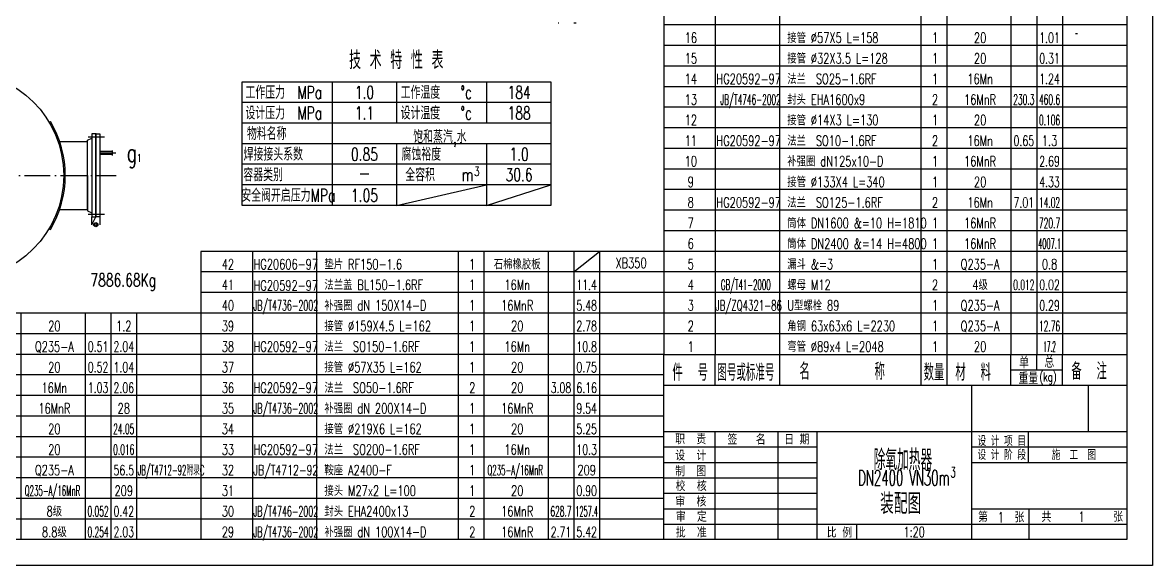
# Model space of a CAD drawing. Extents: x -2928 to 13872, y -4738 to 7142.
# Drawn here: x 5085 to 13872, y -4738 to -520 of the extents above; entities that cross this region are included whole.
import ezdxf
from ezdxf.enums import TextEntityAlignment as Align

# ---------------------------------------------------------------- set-up
doc = ezdxf.new("R2010")
doc.units = 0
doc.header["$LTSCALE"] = 20
for name, pattern in [('DASHDOT-M', [36, 30, -3, 0, -3]), ('DASHDOT-S', [14, 10, -2, 0, -2]), ('HIDDEN-L', [13, 10, -3])]:
    doc.linetypes.add(name, pattern=pattern)
doc.layers.get('0').update_dxf_attribs({"linetype": 'CONTINUOUS'})
for name, color, linetype in [('CDR_DEFSET', 7, 'CONTINUOUS'), ('CDR_DWG1', 4, 'CONTINUOUS'), ('CDR_DWG2', 2, 'CONTINUOUS'), ('CDR_DWG3', 1, 'DASHDOT-M'), ('CDR_TEXT', 7, 'CONTINUOUS')]:
    doc.layers.add(name, color=color, linetype=linetype)
doc.styles.add('HZ', font='ROMANS.shx', dxfattribs={"width": 0.7, "height": 80, "bigfont": 'HZ.shx'})
doc.styles.add('ROMANC', font='romanc', dxfattribs={"bigfont": 'hz'})

# ---------------------------------------------------------------- blocks, each defined once
blk = doc.blocks.new('MLR')
at = {"color": 4}
for p, q in [((0, 0), (0, 12)), ((20, 0), (20, 12)), ((135, 0), (135, 12)), ((155, 0), (155, 12))]:
    blk.add_line(p, q, dxfattribs=at)
for p, q in [((0, 12), (180, 12)), ((145, 6), (145, 12)), ((135, 6), (155, 6))]:
    blk.add_line(p, q)
at = {"layer": 'CDR_DWG1'}
for p, q in [((45, 12), (45, 0)), ((100, 12), (100, 0.21)), ((110, 12), (110, 0.21)), ((180, 12), (180, 0.21))]:
    blk.add_line(p, q, dxfattribs=at)
at = {"style": 'HZ'}
for s, height, width, p in [('件  号', 6.5, 0.65, (3.33, 1.69)), ('图号或标准号', 6.5, 0.6, (20.8, 1.69)), ('名        称', 6.5, 0.65, (52.74, 2.1)), ('数量', 6.5, 0.65, (101.06, 1.77)), ('材  料', 6.5, 0.65, (113.37, 1.77)), ('单', 4.5, 0.7, (138.18, 6.6)), ('总', 4.5, 0.7, (148.03, 6.75)), ('备  注', 6.5, 0.65, (158.47, 2.2))]:
    blk.add_text(s, height=height, dxfattribs=dict(at, width=width)).set_placement(p)
at = {"linetype": 'HIDDEN-L', "style": 'HZ', "width": 0.7}
for s, height, p in [('重量', 4.5, (137.97, 0.46)), ('(kg)', 3.5, (146.07, 1.5))]:
    blk.add_text(s, height=height, dxfattribs=at).set_placement(p)
blk = doc.blocks.new('MLF')
blk.add_line((180, 8), (0, 8))
at = {"color": 4}
for p, q in [((0, 8), (0, 0)), ((20, 8), (20, 0)), ((45, 8), (45, 0)), ((100, 8), (100, 0)), ((110, 8), (110, 0)), ((135, 8), (135, 0)), ((145, 8), (145, 0)), ((155, 8), (155, 0))]:
    blk.add_line(p, q, dxfattribs=at)

msp = doc.modelspace()

# ---------------------------------------------------------------- linework, layer by layer
at = {"color": 4, "linetype": 'CONTINUOUS'}
for p, q in [((6793.2, -981.6), (9193.2, -981.6)), ((6793.2, -1941.6), (6793.2, -981.6)), ((9193.2, -981.6), (9193.2, -1941.6)), ((10071.6, -3338.2), (13671.6, -3338.2)), ((10071.6, -4538.2), (10071.6, -3338.2))]:
    msp.add_line(p, q, dxfattribs=at)
for p, q in [((7493.2, -981.6), (7493.2, -1941.6)), ((7993.2, -981.6), (7993.2, -1301.6)), ((8693.2, -981.6), (8693.2, -1301.6)), ((9193.2, -1141.6), (6793.2, -1141.6)), ((9193.2, -1301.6), (6793.2, -1301.6)), ((9193.2, -1461.6), (6793.2, -1461.6)), ((7993.2, -1461.6), (7993.2, -1941.6)), ((8693.2, -1461.6), (8693.2, -1941.6)), ((9193.2, -1621.6), (6793.2, -1621.6)), ((9193.2, -1781.6), (6793.2, -1781.6)), ((9193.2, -1941.6), (6793.2, -1941.6)), ((12466.4, -4538.2), (12466.4, -3338.2)), ((13371.6, -3338.2), (13371.6, -3698.2)), ((10071.6, -3698.2), (13671.6, -3698.2)), ((10471.2, -4538.2), (10471.2, -3698.2)), ((10962.2, -4538.2), (10962.2, -3698.2)), ((11264.3, -4538.2), (11264.3, -3698.2)), ((12906.9, -3938.2), (12906.9, -3698.2)), ((10071.6, -3818.2), (11264.3, -3818.2)), ((12466.4, -3818.2), (13671.6, -3818.2)), ((10071.6, -3938.2), (11264.3, -3938.2)), ((12466.4, -3938.2), (13671.6, -3938.2)), ((10071.6, -4058.2), (11264.3, -4058.2)), ((10071.6, -4178.2), (11264.3, -4178.2)), ((10071.6, -4298.2), (11264.3, -4298.2)), ((12466.4, -4298.2), (13671.6, -4298.2)), ((12913.2, -4538.2), (12913.2, -4298.2)), ((10071.6, -4418.2), (11071.6, -4418.2)), ((11071.6, -4418.2), (12271.6, -4418.2)), ((11572.6, -4538.2), (11572.6, -4418.2)), ((12271.6, -4418.2), (13671.6, -4418.2))]:
    msp.add_line(p, q)
at = {"layer": 'CDR_DEFSET', "linetype": 'DASHDOT-S'}
for p, q in [((9251, -522.6), (9255, -522.6)), ((8261.4, -1034.6), (8261.4, -1040.6)), ((5404.5, -1708.2), (5414.5, -1708.2)), ((5404.5, -1708.2), (5414.5, -1708.2))]:
    msp.add_line(p, q, dxfattribs=at)
at = {"layer": 'CDR_DEFSET'}
for p, q in [((9251, -522.6), (9255, -522.6)), ((9371, -522.6), (9391, -522.6)), ((13288.7, -608.4), (13272.7, -608.4)), ((8261.4, -1184.6), (8261.4, -1208.6))]:
    msp.add_line(p, q, dxfattribs=at)
at = {"layer": 'CDR_DWG1'}
for p, q in [((5290, -1293.6), (5300.8, -1288.2)), ((5654.5, -1385.7), (5622.5, -1385.7)), ((5622.5, -1385.7), (5622.5, -2030.7)), ((5654.5, -2030.7), (5654.5, -1385.7)), ((5657.5, -1385.7), (5654.5, -1385.7)), ((5657.5, -2030.7), (5657.5, -1385.7)), ((5657.5, -1385.7), (5685.5, -1385.7)), ((5685.5, -1385.7), (5685.5, -2030.7)), ((5372.5, -1443.2), (5590.5, -1443.2)), ((5590.5, -1433.2), (5622.5, -1417.2)), ((5590.5, -1708.2), (5590.5, -1433.2)), ((5590.5, -1973.2), (5590.5, -1443.2)), ((5782.5, -1523.2), (5685.5, -1523.2)), ((5685.5, -1543.2), (5782.5, -1543.2)), ((5590.5, -1708.2), (5590.5, -1983.2)), ((5372.5, -1973.2), (5590.5, -1973.2)), ((5590.5, -1983.2), (5622.5, -1999.2)), ((5622.5, -2030.7), (5654.5, -2030.7)), ((5622.5, -2090.7), (5622.5, -2030.7)), ((5622.5, -2090.7), (5654, -2030.7)), ((5654.5, -2030.7), (5657.5, -2030.7)), ((5685.5, -2030.7), (5657.5, -2030.7)), ((5685.5, -2030.7), (5685.5, -2090.7)), ((5290, -2122.9), (5300.8, -2128.2))]:
    msp.add_line(p, q, dxfattribs=at)
for centre, radius in [((4596.5, -1708.2), 808), ((5654, -2090.7), 16), ((5654, -2090.7), 8)]:
    msp.add_circle(centre, radius, dxfattribs=at)
msp.add_arc((4596.5, -1708.2), 820, 329.18984, 30.81016, dxfattribs=at)
at = {"layer": 'CDR_DWG3', "linetype": 'DASHDOT-S'}
for p, q in [((5594.5, -1408.2), (5722.5, -1408.2)), ((5685.5, -1533.2), (5810.5, -1533.2)), ((5782.5, -1553.2), (5782.5, -1513.2)), ((3419.6, -1708.2), (5813.4, -1708.2)), ((5594.5, -2008.2), (5722.5, -2008.2))]:
    msp.add_line(p, q, dxfattribs=at)
at = {"layer": 'CDR_TEXT', "color": 4}
for p, q in [((13671.6, 6941.8), (13671.6, -4538.2)), ((13671.6, -4538.2), (-2428.4, -4538.2))]:
    msp.add_line(p, q, dxfattribs=at)
at = {"layer": 'CDR_TEXT'}
for p, q in [((7993.2, -1941.6), (8693.2, -1781.6)), ((8693.2, -1941.6), (9193.2, -1781.6)), ((9371.6, -2458.2), (9571.6, -2298.2))]:
    msp.add_line(p, q, dxfattribs=at)
msp.add_lwpolyline([(-2928.4, -4738.2), (-2928.4, 7141.8), (13871.6, 7141.8), (13871.6, -4738.2)], close=True, dxfattribs=at)

# ---------------------------------------------------------------- block references
at = {"xscale": 20, "yscale": 20, "zscale": 20}
for name, p in [('MLF', (10071.6, -538.2)), ('MLF', (10071.6, -698.2)), ('MLF', (10071.6, -858.2)), ('MLF', (10071.6, -1018.2)), ('MLF', (10071.6, -1178.2)), ('MLF', (10071.6, -1338.2)), ('MLF', (10071.6, -1498.2)), ('MLF', (10071.6, -1658.2)), ('MLF', (10071.6, -1818.2)), ('MLF', (10071.6, -1978.2)), ('MLF', (10071.6, -2138.2)), ('MLF', (10071.6, -2298.2)), ('MLF', (6471.6, -2458.2)), ('MLF', (10071.6, -2458.2)), ('MLF', (6471.6, -2618.2)), ('MLF', (10071.6, -2618.2)), ('MLF', (6471.6, -2778.2)), ('MLF', (10071.6, -2778.2)), ('MLF', (2871.6, -2938.2)), ('MLF', (6471.6, -2938.2)), ('MLF', (10071.6, -2938.2)), ('MLF', (2871.6, -3098.2)), ('MLF', (6471.6, -3098.2)), ('MLF', (10071.6, -3098.2)), ('MLF', (2871.6, -3258.2)), ('MLF', (6471.6, -3258.2)), ('MLR', (10071.6, -3338.2)), ('MLF', (2871.6, -3418.2)), ('MLF', (6471.6, -3418.2)), ('MLF', (2871.6, -3578.2)), ('MLF', (6471.6, -3578.2)), ('MLF', (2871.6, -3738.2)), ('MLF', (6471.6, -3738.2)), ('MLF', (2871.6, -3898.2)), ('MLF', (6471.6, -3898.2)), ('MLF', (2871.6, -4058.2)), ('MLF', (6471.6, -4058.2)), ('MLF', (2871.6, -4218.2)), ('MLF', (6471.6, -4218.2)), ('MLF', (2871.6, -4378.2)), ('MLF', (6471.6, -4378.2)), ('MLF', (2871.6, -4538.2)), ('MLF', (6471.6, -4538.2))]:
    msp.add_blockref(name, p, dxfattribs=at)

# ---------------------------------------------------------------- texts
at = {"color": 7, "linetype": 'CONTINUOUS', "style": 'HZ', "width": 0.7}
for s, height, p in [('技 术 特 性 表', 140, (7990.5, -881.4)), ('工作压力  MPa', 100, (7115.7, -1113)), ('工作温度   %%dc', 100, (8302.2, -1113)), ('184', 100, (8945.9, -1113)), ('设计压力  MPa', 100, (7115.7, -1273)), ('设计温度   %%dc', 100, (8302.2, -1273)), ('188', 100, (8945.9, -1273)), ('物料名称  ', 100, (7031.3, -1433)), ('焊接接头系数', 100, (7034.2, -1593)), ('腐蚀裕度', 100, (8185.7, -1593)), ('1.0', 100, (8945.9, -1593)), ('容器类别', 100, (6955.5, -1753)), ('全容积    m', 100, (8325.5, -1753)), ('30.6', 100, (8945.9, -1753)), ('安全阀开启压力MPa', 100, (7150.7, -1913))]:
    msp.add_text(s, height=height, dxfattribs=at).set_placement(p, align=Align.CENTER)
at = {"style": 'HZ', "width": 0.7}
for s, p in [('1.0', (7743.4, -1113)), ('1.1', (7743.4, -1273)), ('饱和蒸汽,水', (8330.3, -1457.2)), ('0.85', (7743.4, -1593)), ('一', (7743.4, -1753)), ('1.05', (7743.4, -1913))]:
    msp.add_text(s, height=100, dxfattribs=at).set_placement(p, align=Align.CENTER)
at = {"color": 7, "linetype": 'CONTINUOUS', "style": 'HZ', "width": 0.7}
msp.add_text('3', height=70, dxfattribs=at).set_placement((8596.4, -1712.3))
at = {"style": 'HZ', "width": 0.7}
msp.add_text('7886.68Kg', height=100, dxfattribs=at).set_placement((5612.2, -2571.1))
at = {"linetype": 'CONTINUOUS', "style": 'HZ'}
for s, width, p in [('职  责', 0.8, (10159.8, -3796.6)), ('签   名', 0.8, (10567.1, -3799)), ('日 期', 0.8, (11007.2, -3799)), ('设 计 项 目', 0.65, (12511.2, -3810.9)), ('设  计', 0.8, (10160.4, -3923.7)), ('设 计 阶 段', 0.65, (12511.2, -3918.2)), ('施  工  图', 0.65, (13087.7, -3918.2)), ('制  图', 0.8, (10159.5, -4046.1)), ('校  核', 0.8, (10163.6, -4161.5)), ('审  核', 0.8, (10161.3, -4281.6)), ('审  定', 0.8, (10165.3, -4399.3)), ('第', 0.8, (12515.5, -4401.5)), ('张', 0.8, (12799.4, -4403.5)), ('共', 0.8, (13008.4, -4401.4)), ('张', 0.8, (13566.9, -4399.4)), ('批  准', 0.8, (10164.5, -4521.8)), ('比 例', 0.8, (11339.3, -4522.2))]:
    msp.add_text(s, height=80, dxfattribs=dict(at, width=width)).set_placement(p)
at = {"layer": 'CDR_DWG2', "style": 'HZ'}
for s, height, width, p in [('除氧加热器', 160, 0.6, (11931.6, -3998.2)), ('DN2400 VN30m', 120, 0.555556, (11938.3, -4118.2)), ('3', 80, 0.625, (12321.2, -4054.1)), ('装配图', 160, 0.7, (11913.6, -4338.2)), ('1', 80, 0.625, (12693.1, -4404.9)), ('1', 80, 0.625, (13321.8, -4399.6)), ('1:20', 80, 0.6875, (12019.1, -4518.2))]:
    msp.add_text(s, height=height, dxfattribs=dict(at, width=width)).set_placement(p, align=Align.CENTER)
at = {"layer": 'CDR_TEXT', "style": 'HZ'}
for s, width, p in [('16', 0.7, (10281.6, -678.2)), ('1', 0.7, (12181.6, -678.2)), ('20', 0.7, (12531.6, -678.2)), ('1.01', 0.666667, (13071.6, -678.2)), ('15', 0.7, (10281.6, -838.2)), ('1', 0.7, (12181.6, -838.2)), ('20', 0.7, (12531.6, -838.2)), ('0.31', 0.666667, (13071.6, -838.2)), ('14', 0.7, (10281.6, -998.2)), ('HG20592-97', 0.7, (10731.6, -998.2)), ('1', 0.7, (12181.6, -998.2)), ('16Mn', 0.7, (12531.6, -998.2)), ('1.24', 0.666667, (13071.6, -998.2)), ('13', 0.7, (10281.6, -1158.2)), (' JB/T4746-2002', 0.52381, (10731.6, -1158.2)), ('2', 0.7, (12181.6, -1158.2)), ('16MnR', 0.7, (12531.6, -1158.2)), ('230.3', 0.533333, (12871.6, -1158.2)), ('460.6', 0.533333, (13071.6, -1158.2)), ('12', 0.7, (10281.6, -1318.2)), ('1', 0.7, (12181.6, -1318.2)), ('20', 0.7, (12531.6, -1318.2)), ('0.106', 0.533333, (13071.6, -1318.2)), ('11', 0.7, (10281.6, -1478.2)), ('HG20592-97', 0.7, (10731.6, -1478.2)), ('2', 0.7, (12181.6, -1478.2)), ('16Mn', 0.7, (12531.6, -1478.2)), ('0.65', 0.666667, (12871.6, -1478.2)), ('1.3', 0.7, (13071.6, -1478.2)), ('10', 0.7, (10281.6, -1638.2)), ('1', 0.7, (12181.6, -1638.2)), ('16MnR', 0.7, (12531.6, -1638.2)), ('2.69', 0.666667, (13071.6, -1638.2)), ('9', 0.7, (10281.6, -1798.2)), ('1', 0.7, (12181.6, -1798.2)), ('20', 0.7, (12531.6, -1798.2)), ('4.33', 0.666667, (13071.6, -1798.2)), ('8', 0.7, (10281.6, -1958.2)), ('HG20592-97', 0.7, (10731.6, -1958.2)), ('2', 0.7, (12181.6, -1958.2)), ('16Mn', 0.7, (12531.6, -1958.2)), ('7.01', 0.666667, (12871.6, -1958.2)), ('14.02', 0.533333, (13071.6, -1958.2)), ('7', 0.7, (10281.6, -2118.2)), ('1', 0.7, (12181.6, -2118.2)), ('16MnR', 0.7, (12531.6, -2118.2)), ('720.7', 0.533333, (13071.6, -2118.2)), ('6', 0.7, (10281.6, -2278.2)), ('1', 0.7, (12181.6, -2278.2)), ('16MnR', 0.7, (12531.6, -2278.2)), ('4007.1', 0.444444, (13071.6, -2278.2)), ('42', 0.7, (6681.6, -2438.2)), ('HG20606-97', 0.7, (7131.6, -2438.2)), ('1', 0.7, (8581.6, -2438.2)), ('石棉橡胶板', 0.7, (8931.6, -2438.2)), ('XB350', 0.7, (9816.6, -2427.9)), ('5', 0.7, (10281.6, -2438.2)), ('1', 0.7, (12181.6, -2438.2)), ('Q235-A', 0.7, (12531.6, -2438.2)), ('0.8', 0.7, (13071.6, -2438.2)), ('41', 0.7, (6681.6, -2598.2)), ('HG20592-97', 0.7, (7131.6, -2603.3)), ('1', 0.7, (8581.6, -2598.2)), ('16Mn', 0.7, (8931.6, -2598.2)), ('11.4', 0.666667, (9471.6, -2598.2)), ('4', 0.7, (10281.6, -2598.2)), ('2', 0.7, (12181.6, -2598.2)), ('4级', 0.7, (12531.6, -2598.2)), ('0.012', 0.533333, (12871.6, -2598.2)), ('0.02', 0.666667, (13071.6, -2598.2)), ('40', 0.7, (6681.6, -2758.2)), ('JB/T4736-2002', 0.564103, (7131.6, -2758.2)), ('1', 0.7, (8581.6, -2758.2)), ('16MnR', 0.7, (8931.6, -2758.2)), ('5.48', 0.666667, (9471.6, -2758.2)), ('3', 0.7, (10281.6, -2758.2)), ('JB/ZQ4321-86', 0.611111, (10731.6, -2758.2)), ('1', 0.7, (12181.6, -2758.2)), ('Q235-A', 0.7, (12531.6, -2758.2)), ('0.29', 0.666667, (13071.6, -2758.2)), ('20', 0.7, (5331.6, -2918.2)), ('1.2', 0.7, (5871.6, -2918.2)), ('39', 0.7, (6681.6, -2918.2)), ('1', 0.7, (8581.6, -2918.2)), ('20', 0.7, (8931.6, -2918.2)), ('2.78', 0.666667, (9471.6, -2918.2)), ('2', 0.7, (10281.6, -2918.2)), ('1', 0.7, (12181.6, -2918.2)), ('Q235-A', 0.7, (12531.6, -2918.2)), ('12.76', 0.533333, (13071.6, -2918.2)), ('Q235-A', 0.7, (5331.6, -3078.2)), ('0.51', 0.666667, (5671.6, -3078.2)), ('2.04', 0.666667, (5871.6, -3078.2)), ('38', 0.7, (6681.6, -3078.2)), ('HG20592-97', 0.7, (7131.6, -3078.2)), ('1', 0.7, (8581.6, -3078.2)), ('16Mn', 0.7, (8931.6, -3078.2)), ('10.8', 0.666667, (9471.6, -3078.2)), ('1', 0.7, (10281.6, -3078.2)), ('1', 0.7, (12181.6, -3078.2)), ('20', 0.7, (12531.6, -3078.2)), ('17.2', 0.333333, (13071.6, -3078.2)), ('20', 0.7, (5331.6, -3238.2)), ('0.52', 0.666667, (5671.6, -3238.2)), ('1.04', 0.666667, (5871.6, -3238.2)), ('37', 0.7, (6681.6, -3238.2)), ('1', 0.7, (8581.6, -3238.2)), ('20', 0.7, (8931.6, -3238.2)), ('0.75', 0.666667, (9471.6, -3238.2)), ('16Mn', 0.7, (5331.6, -3398.2)), ('1.03', 0.666667, (5671.6, -3398.2)), ('2.06', 0.666667, (5871.6, -3398.2)), ('36', 0.7, (6681.6, -3398.2)), ('HG20592-97', 0.7, (7131.6, -3398.2)), ('2', 0.7, (8581.6, -3398.2)), ('20', 0.7, (8931.6, -3398.2)), ('3.08', 0.666667, (9271.6, -3398.2)), ('6.16', 0.666667, (9471.6, -3398.2)), ('16MnR', 0.7, (5331.6, -3558.2)), ('28', 0.7, (5871.6, -3558.2)), ('35', 0.7, (6681.6, -3558.2)), ('JB/T4736-2002', 0.564103, (7131.6, -3558.2)), ('1', 0.7, (8581.6, -3558.2)), ('16MnR', 0.7, (8931.6, -3558.2)), ('9.54', 0.666667, (9471.6, -3558.2)), ('20', 0.7, (5331.6, -3718.2)), ('24.05', 0.533333, (5871.6, -3718.2)), ('34', 0.7, (6681.6, -3718.2)), ('1', 0.7, (8581.6, -3718.2)), ('20', 0.7, (8931.6, -3718.2)), ('5.25', 0.666667, (9471.6, -3718.2)), ('20', 0.7, (5331.6, -3878.2)), ('0.016', 0.533333, (5871.6, -3878.2)), ('33', 0.7, (6681.6, -3878.2)), ('HG20592-97', 0.7, (7131.6, -3878.2)), ('1', 0.7, (8581.6, -3878.2)), ('16Mn', 0.7, (8931.6, -3878.2)), ('10.3', 0.666667, (9471.6, -3878.2)), ('JB/T4712-92', 0.666667, (7131.6, -4038.2)), ('Q235-A', 0.7, (5331.6, -4038.2)), ('56.5', 0.666667, (5871.6, -4038.2)), ('32', 0.7, (6681.6, -4038.2)), ('1', 0.7, (8581.6, -4038.2)), ('209', 0.7, (9471.6, -4038.2)), ('209', 0.7, (5871.6, -4198.2)), ('31', 0.7, (6681.6, -4198.2)), ('1', 0.7, (8581.6, -4198.2)), ('20', 0.7, (8931.6, -4198.2)), ('0.90', 0.666667, (9471.6, -4198.2)), ('8级', 0.7, (5331.6, -4358.2)), ('0.052', 0.533333, (5671.6, -4358.2)), ('0.42', 0.666667, (5871.6, -4358.2)), ('30', 0.7, (6681.6, -4358.2)), ('JB/T4746-2002', 0.564103, (7131.6, -4358.2)), ('2', 0.7, (8581.6, -4358.2)), ('16MnR', 0.7, (8931.6, -4358.2)), ('628.7', 0.533333, (9271.6, -4358.2)), ('1257.4', 0.444444, (9471.6, -4358.2)), ('8.8级', 0.7, (5331.6, -4518.2)), ('0.254', 0.533333, (5671.6, -4518.2)), ('2.03', 0.666667, (5871.6, -4518.2)), ('29', 0.7, (6681.6, -4518.2)), ('JB/T4736-2002', 0.564103, (7131.6, -4518.2)), ('2', 0.7, (8581.6, -4518.2)), ('16MnR', 0.7, (8931.6, -4518.2)), ('2.71', 0.666667, (9271.6, -4518.2)), ('5.42', 0.666667, (9471.6, -4518.2))]:
    msp.add_text(s, height=80, dxfattribs=dict(at, width=width)).set_placement(p, align=Align.CENTER)
at = {"layer": 'CDR_TEXT'}
for s, height, style, width, p in [('接管 %%C57X5 L=158      ', 80, 'HZ', 0.7, (11031.6, -678.2)), ('接管 %%C32X3.5 L=128    ', 80, 'HZ', 0.7, (11031.6, -838.2)), ('法兰  SO25-1.6RF        ', 80, 'HZ', 0.7, (11031.6, -998.2)), ('封头 EHA1600x9         ', 80, 'HZ', 0.7, (11031.6, -1158.2)), ('接管 %%C14X3 L=130      ', 80, 'HZ', 0.7, (11031.6, -1318.2)), ('法兰  SO10-1.6RF        ', 80, 'HZ', 0.7, (11031.6, -1478.2)), ('g', 140, 'ROMANC', 0.7, (5894.6, -1602.1)), ('1', 60, 'ROMANC', 0.7, (5974.6, -1602.1)), ('补强圈 dN125x10-D        ', 80, 'HZ', 0.7, (11031.6, -1638.2)), ('接管 %%C133X4 L=340     ', 80, 'HZ', 0.7, (11031.6, -1798.2)), ('法兰  SO125-1.6RF       ', 80, 'HZ', 0.7, (11031.6, -1958.2)), ('筒体 DN1600 &=10 H=1810  ', 80, 'HZ', 0.7, (11031.6, -2118.2)), ('筒体 DN2400 &=14 H=4800 ', 80, 'HZ', 0.7, (11031.6, -2278.2)), ('垫片 RF150-1.6          ', 80, 'HZ', 0.7, (7431.6, -2438.2)), ('漏斗 &=3                ', 80, 'HZ', 0.7, (11031.6, -2438.2)), ('法兰盖 BL150-1.6RF      ', 80, 'HZ', 0.7, (7431.6, -2598.2)), ('GB/T41-2000', 80, 'HZ', 0.5, (10515.3, -2597.6)), ('螺母 M12                ', 80, 'HZ', 0.7, (11031.6, -2598.2)), ('补强圈 dN 150X14-D      ', 80, 'HZ', 0.7, (7431.6, -2758.2)), ('U型螺栓 89              ', 80, 'HZ', 0.7, (11031.6, -2758.2)), ('接管 %%C159X4.5 L=162   ', 80, 'HZ', 0.7, (7431.6, -2918.2)), ('角钢 63x63x6 L=2230    ', 80, 'HZ', 0.7, (11031.6, -2918.2)), ('法兰  SO150-1.6RF       ', 80, 'HZ', 0.7, (7431.6, -3078.2)), ('弯管 %%C89x4 L=2048        ', 80, 'HZ', 0.7, (11031.6, -3078.2)), ('接管 %%C57X35 L=162     ', 80, 'HZ', 0.7, (7431.6, -3238.2)), ('法兰  SO50-1.6RF        ', 80, 'HZ', 0.7, (7431.6, -3398.2)), ('补强圈 dN 200X14-D      ', 80, 'HZ', 0.7, (7431.6, -3558.2)), ('接管 %%C219X6 L=162     ', 80, 'HZ', 0.7, (7431.6, -3718.2)), ('法兰  SO200-1.6RF       ', 80, 'HZ', 0.7, (7431.6, -3878.2)), ('JB/T4712-92附录C', 80, 'HZ', 0.5, (5979.9, -4038.2)), ('鞍座 A2400-F            ', 80, 'HZ', 0.7, (7431.6, -4038.2)), ('Q235-A/16MnR', 80, 'HZ', 0.5, (8699.7, -4038.2)), ('Q235-A/16MnR', 80, 'HZ', 0.5, (5101.4, -4198.2)), ('接头 M27x2 L=100        ', 80, 'HZ', 0.7, (7431.6, -4198.2)), ('封头 EHA2400x13         ', 80, 'HZ', 0.7, (7431.6, -4358.2)), ('补强圈 dN 100X14-D      ', 80, 'HZ', 0.7, (7431.6, -4518.2))]:
    msp.add_text(s, height=height, dxfattribs=dict(at, style=style, width=width)).set_placement(p)

doc.saveas('drawing.dxf')
